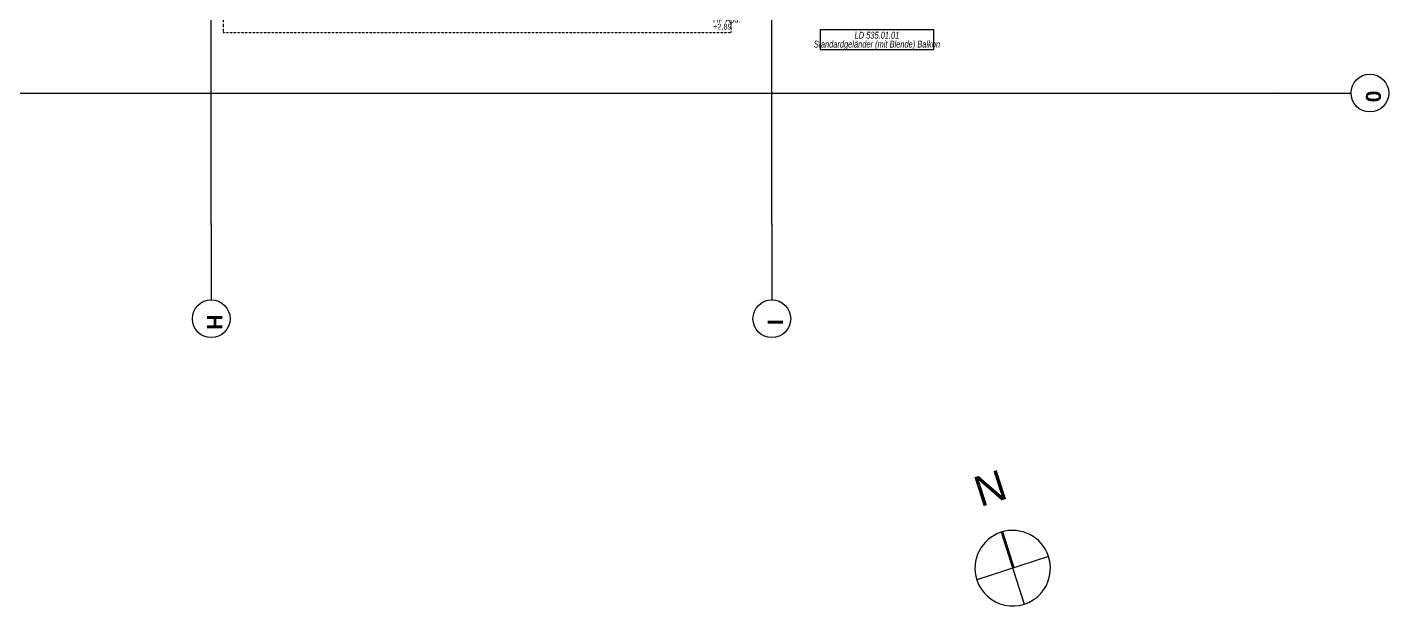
# Model space of a CAD drawing. Header units: metres. Extents: x -16782 to 57285, y -22997 to 18599.
# Drawn here: x 19095 to 37140, y -21494 to -13702 of the extents above; entities that cross this region are included whole.
import ezdxf
from ezdxf.enums import TextEntityAlignment as Align

# ---------------------------------------------------------------- set-up
doc = ezdxf.new("R2010")
doc.units = ezdxf.units.M
doc.header["$MEASUREMENT"] = 0
doc.linetypes.add('Strichlinie mittel', pattern=[0.15, 0.1, -0.05])
for name, color, linetype in [('11__100 Achsraster', 7, 'Continuous'), ('211 Draufsicht Untersicht 2D', 7, 'Continuous'), ('212 Gefälle 2D', 7, 'Continuous'), ('930 Beschriftung Allgemein', 7, 'Continuous'), ('937 Beschriftung Detail', 7, 'Continuous')]:
    doc.layers.add(name, color=color, linetype=linetype)
doc.styles.add('ERSTELLTER_STIL_1', font='ARIALN.TTF')
doc.styles.add('ERSTELLTER_STIL_2', font='arial.ttf')
doc.styles.add('ERSTELLTER_STIL_4', font='arialbd.ttf')
doc.styles.add('ERSTELLTER_STIL_8', font='ARIALNI.TTF', dxfattribs={"width": 0.8})
doc.linetypes.add('Grenze Bezirk', pattern='A,0,[2,22HAUS116_408 STG1 _ 1.Stock_IndexB_2026-08-161.Shx,S=0.001587,R=0,X=0,Y=0],-0.25,0', length=0.25)

# ---------------------------------------------------------------- blocks, each defined once
blk = doc.blocks.new('Nordpfeil 27')
at = {"layer": '930 Beschriftung Allgemein', "color": 7, "linetype": 'Continuous', "lineweight": 13}
for p, q in [((0, 0.5), (0, -0.5)), ((0.022, 0), (0.022, 0.499)), ((0.5, 0), (-0.5, 0))]:
    blk.add_line(p, q, dxfattribs=at)
at = {"layer": '930 Beschriftung Allgemein', "color": 7, "linetype": 'Continuous', "lineweight": 13, "flags": 128}
blk.add_lwpolyline([(0.5, 0, 1), (-0.5, 0, 1)], format="xyb", close=True, dxfattribs=at)
at = {"layer": '930 Beschriftung Allgemein', "color": 7, "lineweight": 13, "style": 'ERSTELLTER_STIL_2'}
blk.add_attdef('txt', text='', height=0.4, dxfattribs=at).set_placement((0, 0.787), align=Align.BOTTOM_CENTER)
blk = doc.blocks.new('Standard-Rastermarker_9')
at = {"layer": '11__100 Achsraster', "color": 8, "linetype": 'Grenze Bezirk', "lineweight": 5}
for q in [(0, 0), (34.397, 0)]:
    blk.add_line((1, 0), q, dxfattribs=at)
at = {"layer": '11__100 Achsraster', "color": 8, "linetype": 'Continuous', "lineweight": 5}
blk.add_circle((-0.25, 0), 0.25, dxfattribs=at)
at = {"layer": '11__100 Achsraster', "color": 8, "linetype": 'Grenze Bezirk', "lineweight": 5}
blk.add_point((1, 0), dxfattribs=at)
blk.add_point((1, 0), dxfattribs=at)
at = {"layer": '11__100 Achsraster', "color": 8, "lineweight": 5, "style": 'ERSTELLTER_STIL_4'}
for tag, p in [('AC_MarkerText_1_0', (-0.25, -0.191)), ('AC_MarkerText_1_1', (35.647, -0.191))]:
    blk.add_attdef(tag, text='', height=0.2, rotation=180, dxfattribs=at).set_placement(p, align=Align.TOP_CENTER)
blk = doc.blocks.new('Standard-Rastermarker_28')
at = {"layer": '11__100 Achsraster', "color": 8, "linetype": 'Grenze Bezirk', "lineweight": 5}
for q in [(0, 0), (34.397, 0)]:
    blk.add_line((1, 0), q, dxfattribs=at)
at = {"layer": '11__100 Achsraster', "color": 8, "linetype": 'Continuous', "lineweight": 5}
blk.add_circle((-0.25, 0), 0.25, dxfattribs=at)
at = {"layer": '11__100 Achsraster', "color": 8, "linetype": 'Grenze Bezirk', "lineweight": 5}
blk.add_point((1, 0), dxfattribs=at)
blk.add_point((1, 0), dxfattribs=at)
at = {"layer": '11__100 Achsraster', "color": 8, "lineweight": 5, "style": 'ERSTELLTER_STIL_4'}
for tag, p in [('AC_MarkerText_1_0', (-0.25, -0.191)), ('AC_MarkerText_1_1', (35.647, -0.191))]:
    blk.add_attdef(tag, text='', height=0.2, rotation=180, dxfattribs=at).set_placement(p, align=Align.TOP_CENTER)
blk = doc.blocks.new('Standard-Rastermarker_30')
at = {"layer": '11__100 Achsraster', "color": 8, "linetype": 'Grenze Bezirk', "lineweight": 5}
for p, q in [((1.012, 0), (28.887, 0)), ((28.887, 0), (29.898, 0))]:
    blk.add_line(p, q, dxfattribs=at)
at = {"layer": '11__100 Achsraster', "color": 8, "linetype": 'Continuous', "lineweight": 5}
blk.add_circle((30.148, 0), 0.25, dxfattribs=at)
at = {"layer": '11__100 Achsraster', "color": 8, "linetype": 'Grenze Bezirk', "lineweight": 5}
blk.add_point((28.887, 0), dxfattribs=at)
blk.add_point((28.887, 0), dxfattribs=at)
at = {"layer": '11__100 Achsraster', "color": 8, "lineweight": 5, "style": 'ERSTELLTER_STIL_4'}
blk.add_attdef('AC_MarkerText_1', text='', height=0.2, rotation=270, dxfattribs=at).set_placement((30.294, -0.046), align=Align.TOP_CENTER)
blk = doc.blocks.new('Höhenbemaßung_130_1', base_point=(24.28, -1.65))
at = {"layer": '212 Gefälle 2D', "linetype": 'Continuous', "lineweight": 5, "true_color": 0xdd6f00}
for points in [[(24.28, -1.65), (24.28, -1.605), (24.262, -1.608), (24.248, -1.618), (24.238, -1.633), (24.235, -1.65)], [(24.28, -1.65), (24.28, -1.695), (24.297, -1.692), (24.311, -1.682), (24.321, -1.667), (24.325, -1.65)]]:
    blk.add_hatch(color=32, dxfattribs=at).paths.add_polyline_path(points)
at = {"layer": '212 Gefälle 2D', "color": 32, "linetype": 'Continuous', "lineweight": 5, "true_color": 0xdd6f00}
for p, q in [((24.28, -1.74), (24.28, -1.56)), ((24.37, -1.65), (24.19, -1.65))]:
    blk.add_line(p, q, dxfattribs=at)
blk.add_circle((24.28, -1.65), 0.045, dxfattribs=at)
at = {"layer": '212 Gefälle 2D', "color": 32, "lineweight": 5, "true_color": 0xdd6f00, "char_height": 0.075, "attachment_point": 7, "style": 'ERSTELLTER_STIL_1'}
for s, insert in [('\\A1;{\\pql;\\fArial Narrow|b0|i0|c0|p0;\\W1.000000;HP Abd. }', (24.19, -1.867)), ('\\A1;{\\pql;\\fArial Narrow|b0|i0|c0|p0;\\W1.000000;+2,89}', (24.19, -1.972))]:
    blk.add_mtext(s, dxfattribs=dict(at, insert=insert))

msp = doc.modelspace()

# ---------------------------------------------------------------- linework, layer by layer
at = {"layer": '211 Draufsicht Untersicht 2D', "color": 7, "linetype": 'Strichlinie mittel', "lineweight": 13, "flags": 128}
msp.add_lwpolyline([(28423.612, -13773.059), (28423.612, -12293.059), (21693.612, -12293.059), (21693.612, -13773.059)], close=True, dxfattribs=at)
at = {"layer": '937 Beschriftung Detail', "color": 6, "linetype": 'Continuous', "lineweight": 13, "flags": 128}
msp.add_lwpolyline([(29604.377, -13995.07), (31109.031, -13995.07), (31109.031, -13737.894), (29604.377, -13737.894), (29604.377, -13995.07)], close=True, dxfattribs=at)

# ---------------------------------------------------------------- block references
at = {"layer": '11__100 Achsraster', "color": 7, "linetype": 'Continuous', "lineweight": 18}
ref = msp.add_blockref('Standard-Rastermarker_9', (21533.613, -17311.325), dxfattribs=dict(at, xscale=1000, yscale=1000, zscale=1000, rotation=90))
ref.add_attrib('AC_MarkerText_1', 'H', dxfattribs={"color": 8, "lineweight": 5, "height": 200, "rotation": 270, "style": 'ERSTELLTER_STIL_4'}).set_placement((21679.327, -17607.039), align=Align.TOP_CENTER)
ref = msp.add_blockref('Standard-Rastermarker_28', (28963.605, -17311.325), dxfattribs=dict(at, xscale=1000, yscale=1000, zscale=1000, rotation=90))
ref.add_attrib('AC_MarkerText_1', 'I', dxfattribs={"color": 8, "lineweight": 5, "height": 200, "rotation": 270, "style": 'ERSTELLTER_STIL_4'}).set_placement((29109.319, -17607.039), align=Align.TOP_CENTER)
at = {"layer": '11__100 Achsraster', "color": 7, "linetype": 'Continuous', "lineweight": 18, "xscale": 1000, "yscale": 1000, "zscale": 1000}
msp.add_blockref('Standard-Rastermarker_30', (6741.428, -14573.066), dxfattribs=at).add_auto_attribs({'AC_MarkerText_1': '0'})
at = {"layer": '212 Gefälle 2D', "color": 32, "lineweight": 5, "true_color": 0xdd6f00, "xscale": 1000, "yscale": 1000, "zscale": 1000}
msp.add_blockref('Höhenbemaßung_130_1', (28273.119, -13423.059), dxfattribs=at)
at = {"layer": '930 Beschriftung Allgemein', "color": 7, "linetype": 'Continuous', "lineweight": 13}
ref = msp.add_blockref('Nordpfeil 27', (32155.898, -20864.853), dxfattribs=dict(at, xscale=999.9999999999995, yscale=999.9999999999995, zscale=999.9999999999995, rotation=17.89859598066945))
ref.add_attrib('txt', 'N', dxfattribs={"color": 7, "lineweight": 13, "height": 400, "rotation": 17.898596, "style": 'ERSTELLTER_STIL_2'}).set_placement((31956.132, -20109.165), align=Align.BOTTOM_CENTER)

# ---------------------------------------------------------------- texts
at = {"layer": '937 Beschriftung Detail', "color": 6, "linetype": 'Continuous', "lineweight": 13, "insert": (30356.704, -13997.76), "char_height": 90, "attachment_point": 8, "line_spacing_factor": 0.789402, "style": 'ERSTELLTER_STIL_8'}
msp.add_mtext('\\A1;{\\pqc;\\fArial Narrow|b0|i1|c0|p0;\\W0.800000;LD 535.01.01\\P\\pqc;\\fArial Narrow|b0|i1|c0|p0;\\W0.800000;Standardgeländer (mit\\fArial Narrow|b0|i1|c0|p0;\\W0.800000; \\fArial Narrow|b0|i1|c0|p0;\\W0.800000;Blende) Balkon}', dxfattribs=at)

doc.saveas('drawing.dxf')
